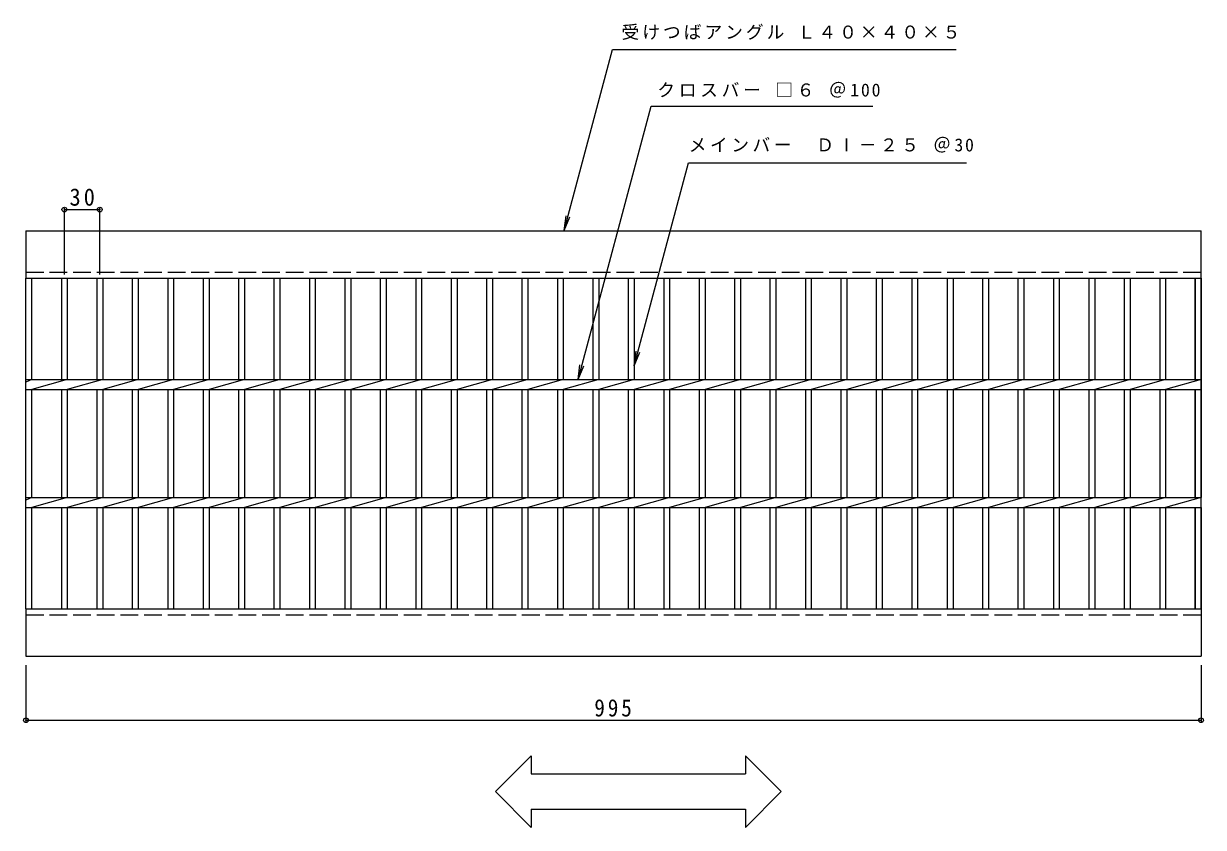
# Model space of a CAD drawing. Units: millimetres, scale not verified. Extents: x -886 to 925, y -679 to 657.
# Drawn here: x -886 to 113, y -24 to 657 of the extents above; entities that cross this region are included whole.
import ezdxf

# ---------------------------------------------------------------- set-up
doc = ezdxf.new("R2010")
doc.units = ezdxf.units.MM
doc.header["$LTSCALE"] = 5
doc.header["$PDMODE"] = 32
doc.header["$PDSIZE"] = 4
doc.linetypes.add('DASHED3', pattern=[4, 3, -1])
for name, color, linetype, lineweight in [('B-1', 2, 'Continuous', 9), ('B-2', 3, 'Continuous', 9), ('B-4', 7, 'Continuous', 9), ('B-5', 7, 'Continuous', 9)]:
    doc.layers.add(name, color=color, linetype=linetype, lineweight=lineweight)
doc.styles.add('ＭＳ ゴシック', font='')
doc.styles.get('ＭＳ ゴシック').set_extended_font_data('MS Gothic')

msp = doc.modelspace()

# ---------------------------------------------------------------- linework, layer by layer
at = {"layer": 'B-1'}
for p, q in [((-884.484, 481.315), (-884.484, 441.315)), ((-884.484, 481.315), (110.516, 481.315)), ((110.516, 441.315), (110.516, 481.315)), ((-884.484, 441.314), (110.516, 441.314)), ((-884.484, 161.314), (110.516, 161.314)), ((-884.484, 161.314), (-884.484, 121.314)), ((110.516, 161.314), (110.516, 121.314)), ((-884.484, 121.314), (110.516, 121.314))]:
    msp.add_line(p, q, dxfattribs=at)
at = {"layer": 'B-1', "linetype": 'DASHED3'}
for p, q in [((-884.484, 446.314), (110.516, 446.314)), ((-884.484, 156.314), (110.516, 156.314))]:
    msp.add_line(p, q, dxfattribs=at)
at = {"layer": 'B-2'}
for p, q in [((-884.484, 161.314), (-884.484, 441.315)), ((-879.484, 355.554), (-879.484, 441.315)), ((-854.484, 441.315), (-854.484, 355.554)), ((-849.484, 441.315), (-849.484, 355.554)), ((-824.484, 441.315), (-824.484, 355.554)), ((-819.484, 441.315), (-819.484, 355.554)), ((-794.484, 441.315), (-794.484, 355.554)), ((-789.484, 441.315), (-789.484, 355.554)), ((-764.484, 441.315), (-764.484, 355.554)), ((-759.484, 441.315), (-759.484, 355.554)), ((-734.484, 441.315), (-734.484, 355.554)), ((-729.484, 441.315), (-729.484, 355.554)), ((-704.483, 441.315), (-704.483, 355.554)), ((-699.484, 441.315), (-699.484, 355.554)), ((-674.484, 441.315), (-674.484, 355.554)), ((-669.485, 441.315), (-669.485, 355.554)), ((-644.484, 441.315), (-644.484, 355.554)), ((-639.484, 441.315), (-639.484, 355.554)), ((-614.484, 441.315), (-614.484, 355.554)), ((-609.484, 441.315), (-609.484, 355.554)), ((-584.484, 441.315), (-584.484, 355.554)), ((-579.484, 441.315), (-579.484, 355.554)), ((-554.484, 441.315), (-554.484, 355.554)), ((-549.484, 441.315), (-549.484, 355.554)), ((-524.484, 441.315), (-524.484, 355.554)), ((-519.484, 441.315), (-519.484, 355.554)), ((-494.484, 441.315), (-494.484, 355.554)), ((-489.484, 441.315), (-489.484, 355.554)), ((-464.484, 441.315), (-464.484, 355.554)), ((-459.484, 441.315), (-459.484, 355.554)), ((-434.484, 441.315), (-434.484, 355.554)), ((-429.484, 441.315), (-429.484, 355.554)), ((-404.484, 441.315), (-404.484, 355.554)), ((-399.484, 441.315), (-399.484, 355.554)), ((-374.484, 441.315), (-374.484, 355.554)), ((-369.484, 441.315), (-369.484, 355.554)), ((-344.484, 441.315), (-344.484, 355.554)), ((-339.484, 441.315), (-339.484, 355.554)), ((-314.484, 441.315), (-314.484, 355.554)), ((-309.484, 441.315), (-309.484, 355.554)), ((-284.484, 441.315), (-284.484, 355.554)), ((-279.484, 441.315), (-279.484, 355.554)), ((-254.484, 441.315), (-254.484, 355.554)), ((-249.485, 441.315), (-249.485, 355.554)), ((-224.485, 441.315), (-224.485, 355.554)), ((-219.485, 441.315), (-219.485, 355.554)), ((-194.485, 441.315), (-194.485, 355.554)), ((-189.485, 441.315), (-189.485, 355.554)), ((-164.486, 441.315), (-164.486, 355.554)), ((-159.486, 441.315), (-159.486, 355.554)), ((-134.486, 441.315), (-134.486, 355.554)), ((-129.486, 441.315), (-129.486, 355.554)), ((-104.486, 441.315), (-104.486, 355.554)), ((-99.487, 441.315), (-99.487, 355.554)), ((-74.487, 441.315), (-74.487, 355.554)), ((-69.487, 441.315), (-69.487, 355.554)), ((-44.487, 441.315), (-44.487, 355.554)), ((-39.487, 441.315), (-39.487, 355.554)), ((-14.488, 441.315), (-14.488, 355.554)), ((-9.488, 441.315), (-9.488, 355.554)), ((15.512, 441.315), (15.512, 355.554)), ((20.512, 441.315), (20.512, 355.554)), ((45.512, 441.315), (45.512, 355.554)), ((50.511, 441.315), (50.511, 355.554)), ((75.511, 441.315), (75.511, 355.554)), ((80.511, 441.315), (80.511, 355.554)), ((105.511, 441.315), (105.511, 355.554)), ((105.515, 355.554), (105.515, 441.315)), ((110.511, 441.315), (110.511, 255.555)), ((110.516, 161.314), (110.516, 441.315)), ((-879.484, 355.554), (-884.484, 353.315)), ((-884.484, 355.554), (110.516, 355.554)), ((-849.484, 355.554), (-879.484, 347.075)), ((-819.484, 355.554), (-849.484, 347.075)), ((-789.484, 355.554), (-819.484, 347.075)), ((-759.484, 355.554), (-789.484, 347.075)), ((-729.484, 355.554), (-759.484, 347.075)), ((-699.484, 355.554), (-729.484, 347.075)), ((-669.484, 355.554), (-699.484, 347.075)), ((-639.484, 355.554), (-669.485, 347.075)), ((-609.484, 355.554), (-639.484, 347.075)), ((-579.484, 355.554), (-609.484, 347.075)), ((-549.484, 355.554), (-579.484, 347.075)), ((-519.484, 355.554), (-549.484, 347.075)), ((-489.484, 355.554), (-519.484, 347.075)), ((-459.484, 355.554), (-489.484, 347.075)), ((-429.484, 355.554), (-459.484, 347.075)), ((-399.484, 355.554), (-429.484, 347.075)), ((-369.484, 355.554), (-399.484, 347.075)), ((-339.484, 355.554), (-369.484, 347.075)), ((-309.484, 355.554), (-339.484, 347.075)), ((-279.484, 355.554), (-309.484, 347.075)), ((-249.485, 355.554), (-279.484, 347.075)), ((-219.485, 355.554), (-249.485, 347.075)), ((-189.485, 355.554), (-219.485, 347.075)), ((-159.486, 355.554), (-189.485, 347.075)), ((-129.486, 355.554), (-159.486, 347.075)), ((-99.487, 355.554), (-129.486, 347.075)), ((-69.487, 355.554), (-99.487, 347.075)), ((-39.487, 355.554), (-69.487, 347.075)), ((-9.488, 355.554), (-39.487, 347.075)), ((20.512, 355.554), (-9.488, 347.075)), ((50.511, 355.554), (20.512, 347.075)), ((80.511, 355.554), (50.511, 347.075)), ((110.511, 355.554), (80.511, 347.075)), ((-884.484, 347.075), (110.516, 347.075)), ((-879.484, 255.555), (-879.484, 347.075)), ((-854.484, 347.075), (-854.484, 255.555)), ((-849.484, 347.075), (-849.484, 255.555)), ((-824.484, 347.075), (-824.484, 255.555)), ((-819.484, 347.075), (-819.484, 255.555)), ((-794.484, 347.075), (-794.484, 255.555)), ((-789.484, 347.075), (-789.484, 255.555)), ((-764.484, 347.075), (-764.484, 255.555)), ((-759.484, 347.075), (-759.484, 255.555)), ((-734.484, 347.075), (-734.484, 255.555)), ((-729.484, 347.075), (-729.484, 255.555)), ((-704.483, 347.075), (-704.483, 255.555)), ((-699.484, 347.075), (-699.484, 255.555)), ((-674.484, 347.075), (-674.484, 255.555)), ((-669.485, 347.075), (-669.485, 255.555)), ((-644.484, 347.075), (-644.484, 255.555)), ((-639.484, 347.075), (-639.484, 255.555)), ((-614.484, 347.075), (-614.484, 255.555)), ((-609.484, 347.075), (-609.484, 255.555)), ((-584.484, 347.075), (-584.484, 255.555)), ((-579.484, 347.075), (-579.484, 255.555)), ((-554.484, 347.075), (-554.484, 255.555)), ((-549.484, 347.075), (-549.484, 255.555)), ((-524.484, 347.075), (-524.484, 255.555)), ((-519.484, 347.075), (-519.484, 255.555)), ((-494.484, 347.075), (-494.484, 255.555)), ((-489.484, 347.075), (-489.484, 255.555)), ((-464.484, 347.075), (-464.484, 255.555)), ((-459.484, 347.075), (-459.484, 255.555)), ((-434.484, 347.075), (-434.484, 255.555)), ((-429.484, 347.075), (-429.484, 255.555)), ((-404.484, 347.075), (-404.484, 255.555)), ((-399.484, 347.075), (-399.484, 255.555)), ((-374.484, 347.075), (-374.484, 255.555)), ((-369.484, 347.075), (-369.484, 255.555)), ((-344.484, 347.075), (-344.484, 255.555)), ((-339.484, 347.075), (-339.484, 255.555)), ((-314.484, 347.075), (-314.484, 255.555)), ((-309.484, 347.075), (-309.484, 255.555)), ((-284.484, 347.075), (-284.484, 255.555)), ((-279.484, 347.075), (-279.484, 255.555)), ((-254.484, 347.075), (-254.484, 255.555)), ((-249.485, 347.075), (-249.485, 255.555)), ((-224.485, 347.075), (-224.485, 255.555)), ((-219.485, 347.075), (-219.485, 255.555)), ((-194.485, 347.075), (-194.485, 255.555)), ((-189.485, 347.075), (-189.485, 255.555)), ((-164.486, 347.075), (-164.486, 255.555)), ((-159.486, 347.075), (-159.486, 255.555)), ((-134.486, 347.075), (-134.486, 255.555)), ((-129.486, 347.075), (-129.486, 255.555)), ((-104.486, 347.075), (-104.486, 255.555)), ((-99.487, 347.075), (-99.487, 255.555)), ((-74.487, 347.075), (-74.487, 255.555)), ((-69.487, 347.075), (-69.487, 255.555)), ((-44.487, 347.075), (-44.487, 255.555)), ((-39.487, 347.075), (-39.487, 255.555)), ((-14.488, 347.075), (-14.488, 255.555)), ((-9.488, 347.075), (-9.488, 255.555)), ((15.512, 347.075), (15.512, 255.555)), ((20.512, 347.075), (20.512, 255.555)), ((45.512, 347.075), (45.512, 255.555)), ((50.511, 347.075), (50.511, 255.555)), ((75.511, 347.075), (75.511, 255.555)), ((80.511, 347.075), (80.511, 255.555)), ((105.511, 347.075), (105.511, 255.555)), ((105.515, 255.555), (105.515, 347.075)), ((-879.484, 255.555), (-884.484, 253.315)), ((-884.484, 255.555), (110.516, 255.555)), ((-849.484, 255.555), (-879.484, 247.075)), ((-819.484, 255.555), (-849.484, 247.075)), ((-789.484, 255.555), (-819.484, 247.075)), ((-759.484, 255.555), (-789.484, 247.075)), ((-729.484, 255.555), (-759.484, 247.075)), ((-699.484, 255.555), (-729.484, 247.075)), ((-669.484, 255.555), (-699.484, 247.075)), ((-639.484, 255.555), (-669.485, 247.075)), ((-609.484, 255.555), (-639.484, 247.075)), ((-579.484, 255.555), (-609.484, 247.075)), ((-549.484, 255.555), (-579.484, 247.075)), ((-519.484, 255.555), (-549.484, 247.075)), ((-489.484, 255.555), (-519.484, 247.075)), ((-459.484, 255.555), (-489.484, 247.075)), ((-429.484, 255.555), (-459.484, 247.075)), ((-399.484, 255.555), (-429.484, 247.075)), ((-369.484, 255.555), (-399.484, 247.075)), ((-339.484, 255.555), (-369.484, 247.075)), ((-309.484, 255.555), (-339.484, 247.075)), ((-279.484, 255.555), (-309.484, 247.075)), ((-249.485, 255.555), (-279.484, 247.075)), ((-219.485, 255.555), (-249.485, 247.075)), ((-189.485, 255.555), (-219.485, 247.075)), ((-159.486, 255.555), (-189.485, 247.075)), ((-129.486, 255.555), (-159.486, 247.075)), ((-99.487, 255.555), (-129.486, 247.075)), ((-69.487, 255.555), (-99.487, 247.075)), ((-39.487, 255.555), (-69.487, 247.075)), ((-9.488, 255.555), (-39.487, 247.075)), ((20.512, 255.555), (-9.488, 247.075)), ((50.511, 255.555), (20.512, 247.075)), ((80.511, 255.555), (50.511, 247.075)), ((110.511, 255.555), (80.511, 247.075)), ((-884.484, 247.075), (110.516, 247.075)), ((-879.484, 161.314), (-879.484, 247.075)), ((-854.484, 247.075), (-854.484, 161.314)), ((-849.484, 247.075), (-849.484, 161.314)), ((-824.484, 247.075), (-824.484, 161.314)), ((-819.484, 247.075), (-819.484, 161.314)), ((-794.484, 247.075), (-794.484, 161.314)), ((-789.484, 247.075), (-789.484, 161.314)), ((-764.484, 247.075), (-764.484, 161.314)), ((-759.484, 247.075), (-759.484, 161.314)), ((-734.484, 247.075), (-734.484, 161.314)), ((-729.484, 247.075), (-729.484, 161.314)), ((-704.483, 247.075), (-704.483, 161.314)), ((-699.484, 247.075), (-699.484, 161.314)), ((-674.484, 247.075), (-674.484, 161.314)), ((-669.485, 247.075), (-669.485, 161.314)), ((-644.484, 247.075), (-644.484, 161.314)), ((-639.484, 247.075), (-639.484, 161.314)), ((-614.484, 247.075), (-614.484, 161.314)), ((-609.484, 247.075), (-609.484, 161.314)), ((-584.484, 247.075), (-584.484, 161.314)), ((-579.484, 247.075), (-579.484, 161.314)), ((-554.484, 247.075), (-554.484, 161.314)), ((-549.484, 247.075), (-549.484, 161.314)), ((-524.484, 247.075), (-524.484, 161.314)), ((-519.484, 247.075), (-519.484, 161.314)), ((-494.484, 247.075), (-494.484, 161.314)), ((-489.484, 247.075), (-489.484, 161.314)), ((-464.484, 247.075), (-464.484, 161.314)), ((-459.484, 247.075), (-459.484, 161.314)), ((-434.484, 247.075), (-434.484, 161.314)), ((-429.484, 247.075), (-429.484, 161.314)), ((-404.484, 247.075), (-404.484, 161.314)), ((-399.484, 247.075), (-399.484, 161.314)), ((-374.484, 247.075), (-374.484, 161.314)), ((-369.484, 247.075), (-369.484, 161.314)), ((-344.484, 247.075), (-344.484, 161.314)), ((-339.484, 247.075), (-339.484, 161.314)), ((-314.484, 247.075), (-314.484, 161.314)), ((-309.484, 247.075), (-309.484, 161.314)), ((-284.484, 247.075), (-284.484, 161.314)), ((-279.484, 247.075), (-279.484, 161.314)), ((-254.484, 247.075), (-254.484, 161.314)), ((-249.485, 247.075), (-249.485, 161.314)), ((-224.485, 247.075), (-224.485, 161.314)), ((-219.485, 247.075), (-219.485, 161.314)), ((-194.485, 247.075), (-194.485, 161.314)), ((-189.485, 247.075), (-189.485, 161.314)), ((-164.486, 247.075), (-164.486, 161.314)), ((-159.486, 247.075), (-159.486, 161.314)), ((-134.486, 247.075), (-134.486, 161.314)), ((-129.486, 247.075), (-129.486, 161.314)), ((-104.486, 247.075), (-104.486, 161.314)), ((-99.487, 247.075), (-99.487, 161.314)), ((-74.487, 247.075), (-74.487, 161.314)), ((-69.487, 247.075), (-69.487, 161.314)), ((-44.487, 247.075), (-44.487, 161.314)), ((-39.487, 247.075), (-39.487, 161.314)), ((-14.488, 247.075), (-14.488, 161.314)), ((-9.488, 247.075), (-9.488, 161.314)), ((15.512, 247.075), (15.512, 161.314)), ((20.512, 247.075), (20.512, 161.314)), ((45.512, 247.075), (45.512, 161.314)), ((50.511, 247.075), (50.511, 161.314)), ((75.511, 247.075), (75.511, 161.314)), ((80.511, 247.075), (80.511, 161.314)), ((105.511, 247.075), (105.511, 161.314)), ((105.515, 161.314), (105.515, 247.075)), ((110.511, 247.075), (110.511, 161.314))]:
    msp.add_line(p, q, dxfattribs=at)
at = {"layer": 'B-4'}
for p, q in [((-387.69, 634.762), (-96.692, 634.762)), ((-355.062, 586.762), (-167.307, 586.762)), ((-323.472, 538.762), (-88.15, 538.762)), ((-851.984, 444.244), (-851.984, 500.807)), ((-821.984, 444.244), (-821.984, 500.807)), ((-851.984, 499.307), (-821.984, 499.307)), ((-884.484, 113.814), (-884.484, 65.542)), ((110.516, 113.814), (110.516, 65.542)), ((-884.484, 67.042), (110.516, 67.042)), ((-456.561, 37.023), (-486.867, 6.717)), ((-456.561, 37.023), (-456.561, 21.717)), ((-275.286, 37.023), (-244.979, 6.717)), ((-275.286, 37.023), (-275.286, 21.717)), ((-456.561, 21.717), (-275.286, 21.717)), ((-486.867, 6.717), (-456.561, -23.589)), ((-244.979, 6.717), (-275.286, -23.589)), ((-456.561, -8.283), (-456.561, -23.589)), ((-456.561, -8.283), (-275.286, -8.283)), ((-275.286, -8.283), (-275.286, -23.589))]:
    msp.add_line(p, q, dxfattribs=at)
for p in [(-851.984, 499.307), (-821.984, 499.307), (-884.484, 67.042), (110.516, 67.042)]:
    msp.add_point(p, dxfattribs=at)
at = {"layer": 'B-5'}
for p, q in [((-428.771, 481.444), (-387.69, 634.762)), ((-417.014, 355.554), (-355.062, 586.762)), ((-369.484, 367.041), (-323.472, 538.762)), ((-428.771, 481.444), (-427.139, 493.837)), ((-428.771, 481.444), (-423.987, 492.993)), ((-369.484, 367.041), (-367.853, 379.434)), ((-369.484, 367.041), (-364.701, 378.589)), ((-417.014, 355.554), (-415.382, 367.947)), ((-417.014, 355.554), (-412.231, 367.103))]:
    msp.add_line(p, q, dxfattribs=at)

# ---------------------------------------------------------------- texts
at = {"layer": 'B-4', "char_height": 11, "attachment_point": 7, "style": 'ＭＳ ゴシック'}
for s, insert in [('\\T1.17;受けつばアングル\\~Ｌ４０×４０×５', (-380.192, 642.818)), ('\\T1.21;クロスバー\\~□６\\~＠100', (-349.866, 593.949)), ('\\T1.2;メインバー\\~\\~ＤⅠ－２５\\~＠30', (-323.282, 547.445))]:
    msp.add_mtext(s, dxfattribs=dict(at, insert=insert))
at = {"layer": 'B-4', "color": 2, "char_height": 14.66, "attachment_point": 7, "style": 'ＭＳ ゴシック'}
for s, insert in [('\\T1.27;\\W0.95;30', (-847.609, 502.307)), ('\\T1.27;\\W0.9;995', (-403.234, 70.042))]:
    msp.add_mtext(s, dxfattribs=dict(at, insert=insert))

doc.saveas('drawing.dxf')
